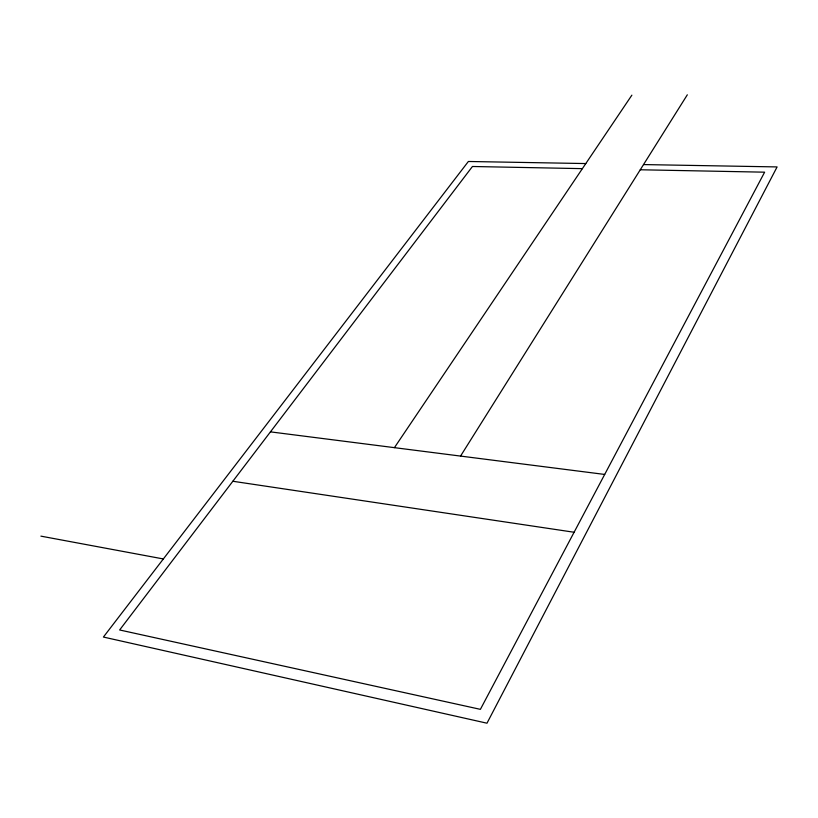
<?xml version="1.0" encoding="UTF-8"?>
<svg xmlns="http://www.w3.org/2000/svg" width="818" height="818" viewBox="0 0 818 818"><rect width="100%" height="100%" fill="white"/><g stroke="black" fill="none" stroke-linecap="round" stroke-linejoin="round"><path stroke-width="1.23" d="M460.554 456.076L687.325 94.796M394.419 447.651L631.874 95.164M585.811 163.559L468.377 161.483L103.416 637.048L486.986 723.204L777.1 166.923L643.531 164.571M582.385 168.641L472.446 166.494L119.643 629.972L480.391 709.349L764.625 172.179L640.269 169.766M270.441 431.863L604.686 474.44M232.844 481.26L574.093 532.252M40.9 536.138L163.344 558.95"/></g></svg>
